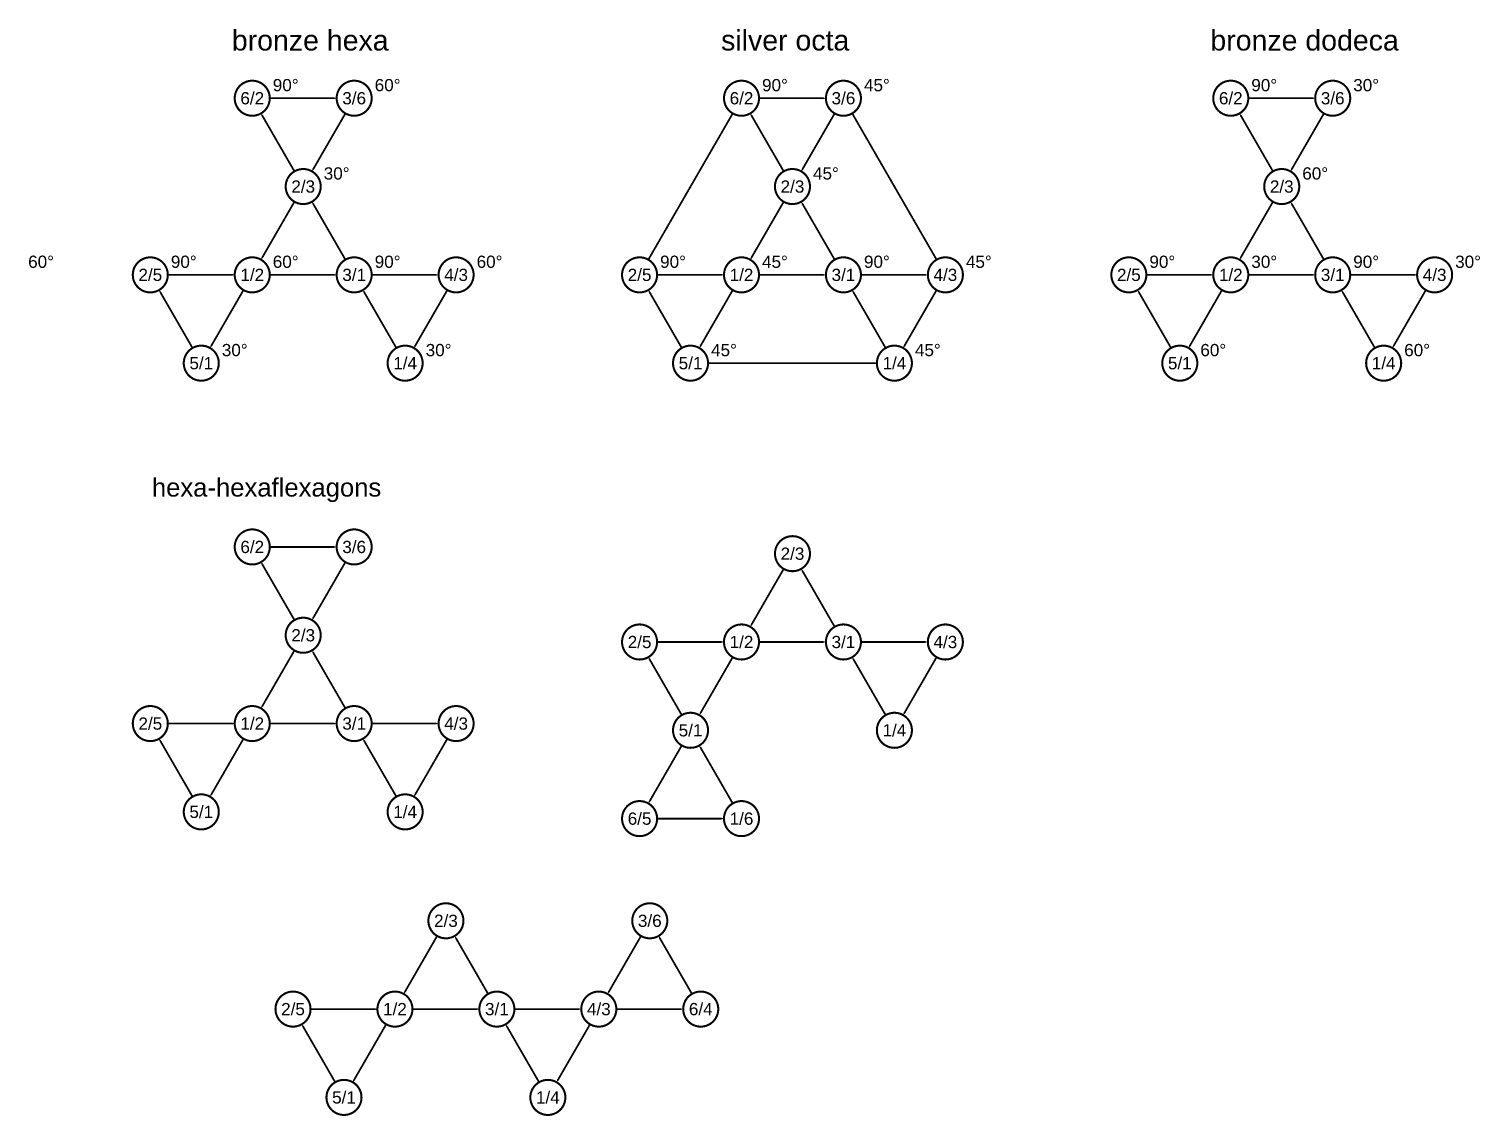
# Model space of a CAD drawing. Header units: inches. Extents: x -28 to 119, y -31 to 35.
# Drawn here: x 13.53 to 49.11, y 8.38 to 35.03 of the extents above; entities that cross this region are included whole.
import ezdxf
from ezdxf.enums import TextEntityAlignment as Align

# ---------------------------------------------------------------- set-up
doc = ezdxf.new("R2010")
doc.units = ezdxf.units.IN
doc.header["$LTSCALE"] = 0.5
doc.header["$MEASUREMENT"] = 0
doc.linetypes.add('DASHED', pattern=[0.75, 0.5, -0.25])
for name, color, linetype in [('flex pinch', 7, 'Continuous'), ('flex pyramid shuffle', 10, 'DASHED'), ('states', 7, 'Continuous')]:
    doc.layers.add(name, color=color, linetype=linetype)
doc.styles.add('Arial', font='ARIAL.TTF')

msp = doc.modelspace()

# ---------------------------------------------------------------- linework, layer by layer
at = {"const_width": 0.050116}
for points in [[(19, 33.759809, 1), (19, 32.900445, 1)], [(21.5, 33.759809, 1), (21.5, 32.900445, 1)], [(31, 33.759809, 1), (31, 32.900445, 1)], [(33.5, 33.759809, 1), (33.5, 32.900445, 1)], [(43, 33.759809, 1), (43, 32.900445, 1)], [(45.5, 33.759809, 1), (45.5, 32.900445, 1)], [(20.25, 31.594746, 1), (20.25, 30.735382, 1)], [(32.25, 31.594746, 1), (32.25, 30.735382, 1)], [(44.25, 31.594746, 1), (44.25, 30.735382, 1)], [(16.5, 29.429682, 1), (16.5, 28.570318, 1)], [(19, 29.429682, 1), (19, 28.570318, 1)], [(21.5, 29.429682, 1), (21.5, 28.570318, 1)], [(24, 29.429682, 1), (24, 28.570318, 1)], [(28.5, 29.429682, 1), (28.5, 28.570318, 1)], [(31, 29.429682, 1), (31, 28.570318, 1)], [(33.5, 29.429682, 1), (33.5, 28.570318, 1)], [(36, 29.429682, 1), (36, 28.570318, 1)], [(40.5, 29.429682, 1), (40.5, 28.570318, 1)], [(43, 29.429682, 1), (43, 28.570318, 1)], [(45.5, 29.429682, 1), (45.5, 28.570318, 1)], [(48, 29.429682, 1), (48, 28.570318, 1)], [(17.75, 27.264618, 1), (17.75, 26.405254, 1)], [(22.75, 27.264618, 1), (22.75, 26.405254, 1)], [(29.75, 27.264618, 1), (29.75, 26.405254, 1)], [(34.75, 27.264618, 1), (34.75, 26.405254, 1)], [(41.75, 27.264618, 1), (41.75, 26.405254, 1)], [(46.75, 27.264618, 1), (46.75, 26.405254, 1)], [(19, 22.759809, 1), (19, 21.900445, 1)], [(21.5, 22.759809, 1), (21.5, 21.900445, 1)], [(32.25, 22.594746, 1), (32.25, 21.735382, 1)], [(20.25, 20.594746, 1), (20.25, 19.735382, 1)], [(28.5, 20.429682, 1), (28.5, 19.570318, 1)], [(31, 20.429682, 1), (31, 19.570318, 1)], [(33.5, 20.429682, 1), (33.5, 19.570318, 1)], [(36, 20.429682, 1), (36, 19.570318, 1)], [(16.5, 18.429682, 1), (16.5, 17.570318, 1)], [(19, 18.429682, 1), (19, 17.570318, 1)], [(21.5, 18.429682, 1), (21.5, 17.570318, 1)], [(24, 18.429682, 1), (24, 17.570318, 1)], [(29.75, 18.264618, 1), (29.75, 17.405254, 1)], [(29.75, 18.264618, 1), (29.75, 17.405254, 1)], [(34.75, 18.264618, 1), (34.75, 17.405254, 1)], [(17.75, 16.264618, 1), (17.75, 15.405254, 1)], [(22.75, 16.264618, 1), (22.75, 15.405254, 1)], [(28.5, 16.099555, 1), (28.5, 15.240191, 1)], [(31, 16.099555, 1), (31, 15.240191, 1)], [(23.75, 13.594746, 1), (23.75, 12.735382, 1)], [(28.75, 13.594746, 1), (28.75, 12.735382, 1)], [(28.75, 13.594746, 1), (28.75, 12.735382, 1)], [(20, 11.429682, 1), (20, 10.570318, 1)], [(22.5, 11.429682, 1), (22.5, 10.570318, 1)], [(25, 11.429682, 1), (25, 10.570318, 1)], [(27.5, 11.429682, 1), (27.5, 10.570318, 1)], [(30, 11.429682, 1), (30, 10.570318, 1)], [(21.25, 9.264618, 1), (21.25, 8.405254, 1)], [(26.25, 9.264618, 1), (26.25, 8.405254, 1)]]:
    msp.add_lwpolyline(points, format="xyb", close=True, dxfattribs=at)
at = {"layer": 'flex pinch'}
for points in [[(21.070318, 33.330127, 0, 0.2, 0), (20.770318, 33.330127, 0.0441, 0.0441, 0), (19.429682, 33.330127, 0.04413, 0.04413, 0)], [(33.070318, 33.330127, 0, 0.2, 0), (32.770318, 33.330127, 0.0441, 0.0441, 0), (31.429682, 33.330127, 0.04413, 0.04413, 0)], [(45.070318, 33.330127, 0, 0.2, 0), (44.770318, 33.330127, 0.0441, 0.0441, 0), (43.429682, 33.330127, 0.04413, 0.04413, 0)], [(19.214841, 32.958011, 0, 0.2, 0), (19.364841, 32.698204, 0.0441, 0.0441, 0), (20.035159, 31.537179, 0.04413, 0.04413, 0)], [(20.464841, 31.537179, 0, 0.2, 0), (20.614841, 31.796987, 0.0441, 0.0441, 0), (21.285159, 32.958011, 0.04413, 0.04413, 0)], [(31.214841, 32.958011, 0, 0.2, 0), (31.364841, 32.698204, 0.0441, 0.0441, 0), (32.035159, 31.537179, 0.04413, 0.04413, 0)], [(32.464841, 31.537179, 0, 0.2, 0), (32.614841, 31.796987, 0.0441, 0.0441, 0), (33.285159, 32.958011, 0.04413, 0.04413, 0)], [(43.214841, 32.958011, 0, 0.2, 0), (43.364841, 32.698204, 0.0441, 0.0441, 0), (44.035159, 31.537179, 0.04413, 0.04413, 0)], [(44.464841, 31.537179, 0, 0.2, 0), (44.614841, 31.796987, 0.0441, 0.0441, 0), (45.285159, 32.958011, 0.04413, 0.04413, 0)], [(19.214841, 29.372116, 0, 0.2, 0), (19.364841, 29.631923, 0.0441, 0.0441, 0), (20.035159, 30.792948, 0.04413, 0.04413, 0)], [(20.464841, 30.792948, 0, 0.2, 0), (20.614841, 30.53314, 0.0441, 0.0441, 0), (21.285159, 29.372116, 0.04413, 0.04413, 0)], [(31.214841, 29.372116, 0, 0.2, 0), (31.364841, 29.631923, 0.0441, 0.0441, 0), (32.035159, 30.792948, 0.04413, 0.04413, 0)], [(32.464841, 30.792948, 0, 0.2, 0), (32.614841, 30.53314, 0.0441, 0.0441, 0), (33.285159, 29.372116, 0.04413, 0.04413, 0)], [(43.214841, 29.372116, 0, 0.2, 0), (43.364841, 29.631923, 0.0441, 0.0441, 0), (44.035159, 30.792948, 0.04413, 0.04413, 0)], [(44.464841, 30.792948, 0, 0.2, 0), (44.614841, 30.53314, 0.0441, 0.0441, 0), (45.285159, 29.372116, 0.04413, 0.04413, 0)], [(18.570318, 29, 0, 0.2, 0), (18.270318, 29, 0.0441, 0.0441, 0), (16.929682, 29, 0.04413, 0.04413, 0)], [(21.070318, 29, 0, 0.2, 0), (20.770318, 29, 0.0441, 0.0441, 0), (19.429682, 29, 0.04413, 0.04413, 0)], [(23.570318, 29, 0, 0.2, 0), (23.270318, 29, 0.0441, 0.0441, 0), (21.929682, 29, 0.04413, 0.04413, 0)], [(30.570318, 29, 0, 0.2, 0), (30.270318, 29, 0.0441, 0.0441, 0), (28.929682, 29, 0.04413, 0.04413, 0)], [(33.070318, 29, 0, 0.2, 0), (32.770318, 29, 0.0441, 0.0441, 0), (31.429682, 29, 0.04413, 0.04413, 0)], [(35.570318, 29, 0, 0.2, 0), (35.270318, 29, 0.0441, 0.0441, 0), (33.929682, 29, 0.04413, 0.04413, 0)], [(42.570318, 29, 0, 0.2, 0), (42.270318, 29, 0.0441, 0.0441, 0), (40.929682, 29, 0.04413, 0.04413, 0)], [(45.070318, 29, 0, 0.2, 0), (44.770318, 29, 0.0441, 0.0441, 0), (43.429682, 29, 0.04413, 0.04413, 0)], [(47.570318, 29, 0, 0.2, 0), (47.270318, 29, 0.0441, 0.0441, 0), (45.929682, 29, 0.04413, 0.04413, 0)], [(16.714841, 28.627884, 0, 0.2, 0), (16.864841, 28.368077, 0.0441, 0.0441, 0), (17.535159, 27.207052, 0.04413, 0.04413, 0)], [(17.964841, 27.207052, 0, 0.2, 0), (18.114841, 27.46686, 0.0441, 0.0441, 0), (18.785159, 28.627884, 0.04413, 0.04413, 0)], [(21.714841, 28.627884, 0, 0.2, 0), (21.864841, 28.368077, 0.0441, 0.0441, 0), (22.535159, 27.207052, 0.04413, 0.04413, 0)], [(22.964841, 27.207052, 0, 0.2, 0), (23.114841, 27.46686, 0.0441, 0.0441, 0), (23.785159, 28.627884, 0.04413, 0.04413, 0)], [(28.714841, 28.627884, 0, 0.2, 0), (28.864841, 28.368077, 0.0441, 0.0441, 0), (29.535159, 27.207052, 0.04413, 0.04413, 0)], [(29.964841, 27.207052, 0, 0.2, 0), (30.114841, 27.46686, 0.0441, 0.0441, 0), (30.785159, 28.627884, 0.04413, 0.04413, 0)], [(33.714841, 28.627884, 0, 0.2, 0), (33.864841, 28.368077, 0.0441, 0.0441, 0), (34.535159, 27.207052, 0.04413, 0.04413, 0)], [(34.964841, 27.207052, 0, 0.2, 0), (35.114841, 27.46686, 0.0441, 0.0441, 0), (35.785159, 28.627884, 0.04413, 0.04413, 0)], [(40.714841, 28.627884, 0, 0.2, 0), (40.864841, 28.368077, 0.0441, 0.0441, 0), (41.535159, 27.207052, 0.04413, 0.04413, 0)], [(41.964841, 27.207052, 0, 0.2, 0), (42.114841, 27.46686, 0.0441, 0.0441, 0), (42.785159, 28.627884, 0.04413, 0.04413, 0)], [(45.714841, 28.627884, 0, 0.2, 0), (45.864841, 28.368077, 0.0441, 0.0441, 0), (46.535159, 27.207052, 0.04413, 0.04413, 0)], [(46.964841, 27.207052, 0, 0.2, 0), (47.114841, 27.46686, 0.0441, 0.0441, 0), (47.785159, 28.627884, 0.04413, 0.04413, 0)], [(21.070318, 22.330127, 0, 0.2, 0), (20.770318, 22.330127, 0.0441, 0.0441, 0), (19.429682, 22.330127, 0.04413, 0.04413, 0)], [(19.214841, 21.958011, 0, 0.2, 0), (19.364841, 21.698204, 0.0441, 0.0441, 0), (20.035159, 20.537179, 0.04413, 0.04413, 0)], [(20.464841, 20.537179, 0, 0.2, 0), (20.614841, 20.796987, 0.0441, 0.0441, 0), (21.285159, 21.958011, 0.04413, 0.04413, 0)], [(31.214841, 20.372116, 0, 0.2, 0), (31.364841, 20.631923, 0.0441, 0.0441, 0), (32.035159, 21.792948, 0.04413, 0.04413, 0)], [(32.464841, 21.792948, 0, 0.2, 0), (32.614841, 21.53314, 0.0441, 0.0441, 0), (33.285159, 20.372116, 0.04413, 0.04413, 0)], [(30.570318, 20, 0, 0.2, 0), (30.270318, 20, 0.0441, 0.0441, 0), (28.929682, 20, 0.04413, 0.04413, 0)], [(33.070318, 20, 0, 0.2, 0), (32.770318, 20, 0.0441, 0.0441, 0), (31.429682, 20, 0.04413, 0.04413, 0)], [(35.570318, 20, 0, 0.2, 0), (35.270318, 20, 0.0441, 0.0441, 0), (33.929682, 20, 0.04413, 0.04413, 0)], [(19.214841, 18.372116, 0, 0.2, 0), (19.364841, 18.631923, 0.0441, 0.0441, 0), (20.035159, 19.792948, 0.04413, 0.04413, 0)], [(20.464841, 19.792948, 0, 0.2, 0), (20.614841, 19.53314, 0.0441, 0.0441, 0), (21.285159, 18.372116, 0.04413, 0.04413, 0)], [(28.714841, 19.627884, 0, 0.2, 0), (28.864841, 19.368077, 0.0441, 0.0441, 0), (29.535159, 18.207052, 0.04413, 0.04413, 0)], [(29.964841, 18.207052, 0, 0.2, 0), (30.114841, 18.46686, 0.0441, 0.0441, 0), (30.785159, 19.627884, 0.04413, 0.04413, 0)], [(33.714841, 19.627884, 0, 0.2, 0), (33.864841, 19.368077, 0.0441, 0.0441, 0), (34.535159, 18.207052, 0.04413, 0.04413, 0)], [(34.964841, 18.207052, 0, 0.2, 0), (35.114841, 18.46686, 0.0441, 0.0441, 0), (35.785159, 19.627884, 0.04413, 0.04413, 0)], [(18.570318, 18, 0, 0.2, 0), (18.270318, 18, 0.0441, 0.0441, 0), (16.929682, 18, 0.04413, 0.04413, 0)], [(21.070318, 18, 0, 0.2, 0), (20.770318, 18, 0.0441, 0.0441, 0), (19.429682, 18, 0.04413, 0.04413, 0)], [(23.570318, 18, 0, 0.2, 0), (23.270318, 18, 0.0441, 0.0441, 0), (21.929682, 18, 0.04413, 0.04413, 0)], [(16.714841, 17.627884, 0, 0.2, 0), (16.864841, 17.368077, 0.0441, 0.0441, 0), (17.535159, 16.207052, 0.04413, 0.04413, 0)], [(17.964841, 16.207052, 0, 0.2, 0), (18.114841, 16.46686, 0.0441, 0.0441, 0), (18.785159, 17.627884, 0.04413, 0.04413, 0)], [(21.714841, 17.627884, 0, 0.2, 0), (21.864841, 17.368077, 0.0441, 0.0441, 0), (22.535159, 16.207052, 0.04413, 0.04413, 0)], [(22.964841, 16.207052, 0, 0.2, 0), (23.114841, 16.46686, 0.0441, 0.0441, 0), (23.785159, 17.627884, 0.04413, 0.04413, 0)], [(28.714841, 16.041989, 0, 0.2, 0), (28.864841, 16.301796, 0.0441, 0.0441, 0), (29.535159, 17.462821, 0.04413, 0.04413, 0)], [(29.964841, 17.462821, 0, 0.2, 0), (30.114841, 17.203013, 0.0441, 0.0441, 0), (30.785159, 16.041989, 0.04413, 0.04413, 0)], [(30.570318, 15.669873, 0, 0.2, 0), (30.270318, 15.669873, 0.0441, 0.0441, 0), (28.929682, 15.669873, 0.04413, 0.04413, 0)], [(22.714841, 11.372116, 0, 0.2, 0), (22.864841, 11.631923, 0.0441, 0.0441, 0), (23.535159, 12.792948, 0.04413, 0.04413, 0)], [(23.964841, 12.792948, 0, 0.2, 0), (24.114841, 12.53314, 0.0441, 0.0441, 0), (24.785159, 11.372116, 0.04413, 0.04413, 0)], [(27.714841, 11.372116, 0, 0.2, 0), (27.864841, 11.631923, 0.0441, 0.0441, 0), (28.535159, 12.792948, 0.04413, 0.04413, 0)], [(28.964841, 12.792948, 0, 0.2, 0), (29.114841, 12.53314, 0.0441, 0.0441, 0), (29.785159, 11.372116, 0.04413, 0.04413, 0)], [(22.070318, 11, 0, 0.2, 0), (21.770318, 11, 0.0441, 0.0441, 0), (20.429682, 11, 0.04413, 0.04413, 0)], [(24.570318, 11, 0, 0.2, 0), (24.270318, 11, 0.0441, 0.0441, 0), (22.929682, 11, 0.04413, 0.04413, 0)], [(27.070318, 11, 0, 0.2, 0), (26.770318, 11, 0.0441, 0.0441, 0), (25.429682, 11, 0.04413, 0.04413, 0)], [(29.570318, 11, 0, 0.2, 0), (29.270318, 11, 0.0441, 0.0441, 0), (27.929682, 11, 0.04413, 0.04413, 0)], [(20.214841, 10.627884, 0, 0.2, 0), (20.364841, 10.368077, 0.0441, 0.0441, 0), (21.035159, 9.207052, 0.04413, 0.04413, 0)], [(21.464841, 9.207052, 0, 0.2, 0), (21.614841, 9.46686, 0.0441, 0.0441, 0), (22.285159, 10.627884, 0.04413, 0.04413, 0)], [(25.214841, 10.627884, 0, 0.2, 0), (25.364841, 10.368077, 0.0441, 0.0441, 0), (26.035159, 9.207052, 0.04413, 0.04413, 0)], [(26.464841, 9.207052, 0, 0.2, 0), (26.614841, 9.46686, 0.0441, 0.0441, 0), (27.285159, 10.627884, 0.04413, 0.04413, 0)]]:
    msp.add_lwpolyline(points, format="xyseb", dxfattribs=at)
at = {"layer": 'flex pyramid shuffle', "const_width": 0.04413}
for points in [[(28.714841, 29.372116), (30.785159, 32.958011)], [(35.785159, 29.372116), (33.714841, 32.958011)], [(30.179682, 26.834936), (34.320318, 26.834936)]]:
    msp.add_lwpolyline(points, dxfattribs=at)

# ---------------------------------------------------------------- texts
at = {"style": 'Arial'}
for s, height, p in [('bronze hexa', 0.5, (18.5, 34.5)), ('silver octa', 0.5, (30.5, 34.5)), ('bronze dodeca', 0.5, (42.5, 34.5)), ('90°', 0.3, (19.503813, 33.501511)), ('60°', 0.3, (22.003813, 33.501511)), ('90°', 0.3, (31.503813, 33.501511)), ('45°', 0.3, (34.003813, 33.501511)), ('90°', 0.3, (43.503813, 33.501511)), ('30°', 0.3, (46.003813, 33.501511)), ('30°', 0.3, (20.753813, 31.336447)), ('45°', 0.3, (32.753813, 31.336447)), ('60°', 0.3, (44.753813, 31.336447)), ('60°', 0.3, (13.503813, 29.171383)), ('90°', 0.3, (17.003813, 29.171383)), ('60°', 0.3, (19.503813, 29.171383)), ('90°', 0.3, (22.003813, 29.171383)), ('60°', 0.3, (24.503813, 29.171383)), ('90°', 0.3, (29.003813, 29.171383)), ('45°', 0.3, (31.503813, 29.171383)), ('90°', 0.3, (34.003813, 29.171383)), ('45°', 0.3, (36.503813, 29.171383)), ('90°', 0.3, (41.003813, 29.171383)), ('30°', 0.3, (43.503813, 29.171383)), ('90°', 0.3, (46.003813, 29.171383)), ('30°', 0.3, (48.503813, 29.171383)), ('30°', 0.3, (18.253813, 27.006319)), ('30°', 0.3, (23.253813, 27.006319)), ('45°', 0.3, (30.253813, 27.006319)), ('45°', 0.3, (35.253813, 27.006319)), ('60°', 0.3, (42.253813, 27.006319)), ('60°', 0.3, (47.253813, 27.006319))]:
    msp.add_text(s, height=height, dxfattribs=at).set_placement(p)
at = {"layer": 'states', "style": 'Arial'}
for s, height, p in [('6/2', 0.3, (19.000315, 33.330127)), ('3/6', 0.3, (21.500021, 33.330127)), ('6/2', 0.3, (31.000315, 33.330127)), ('3/6', 0.3, (33.500021, 33.330127)), ('6/2', 0.3, (43.000315, 33.330127)), ('3/6', 0.3, (45.500021, 33.330127)), ('2/3', 0.3, (20.250239, 31.165064)), ('2/3', 0.3, (32.250239, 31.165064)), ('2/3', 0.3, (44.250239, 31.165064)), ('2/5', 0.3, (16.500032, 29)), ('1/2', 0.3, (19.000239, 29)), ('3/1', 0.3, (21.500239, 29)), ('4/3', 0.3, (24.000239, 29)), ('2/5', 0.3, (28.500032, 29)), ('1/2', 0.3, (31.000239, 29)), ('3/1', 0.3, (33.500239, 29)), ('4/3', 0.3, (36.000239, 29)), ('2/5', 0.3, (40.500032, 29)), ('1/2', 0.3, (43.000239, 29)), ('3/1', 0.3, (45.500239, 29)), ('4/3', 0.3, (48.000239, 29)), ('5/1', 0.3, (17.750239, 26.834936)), ('1/4', 0.3, (22.750315, 26.834936)), ('5/1', 0.3, (29.750239, 26.834936)), ('1/4', 0.3, (34.750315, 26.834936)), ('5/1', 0.3, (41.750239, 26.834936)), ('1/4', 0.3, (46.750315, 26.834936)), ('hexa-hexaflexagons', 0.45, (19.35132, 23.789462)), ('6/2', 0.3, (19.000315, 22.330127)), ('3/6', 0.3, (21.500315, 22.330127)), ('2/3', 0.3, (32.250315, 22.165064)), ('2/3', 0.3, (20.250315, 20.165064)), ('2/5', 0.3, (28.500315, 20)), ('1/2', 0.3, (31.000208, 20)), ('3/1', 0.3, (33.500315, 20)), ('4/3', 0.3, (36.000315, 20)), ('2/5', 0.3, (16.500315, 18)), ('1/2', 0.3, (19.000208, 18)), ('3/1', 0.3, (21.500315, 18)), ('4/3', 0.3, (24.000315, 18)), ('5/1', 0.3, (29.750315, 17.834936)), ('1/4', 0.3, (34.750315, 17.834936)), ('5/1', 0.3, (17.750315, 15.834936)), ('1/4', 0.3, (22.750315, 15.834936)), ('6/5', 0.3, (28.500315, 15.669873)), ('1/6', 0.3, (31.000315, 15.669873)), ('2/3', 0.3, (23.750315, 13.165064)), ('3/6', 0.3, (28.750315, 13.165064)), ('2/5', 0.3, (20.000315, 11)), ('1/2', 0.3, (22.500208, 11)), ('3/1', 0.3, (25.000315, 11)), ('4/3', 0.3, (27.500315, 11)), ('6/4', 0.3, (30.000315, 11)), ('5/1', 0.3, (21.250315, 8.834936)), ('1/4', 0.3, (26.250315, 8.834936))]:
    msp.add_text(s, height=height, dxfattribs=at).set_placement(p, align=Align.MIDDLE_CENTER)

doc.saveas('drawing.dxf')
